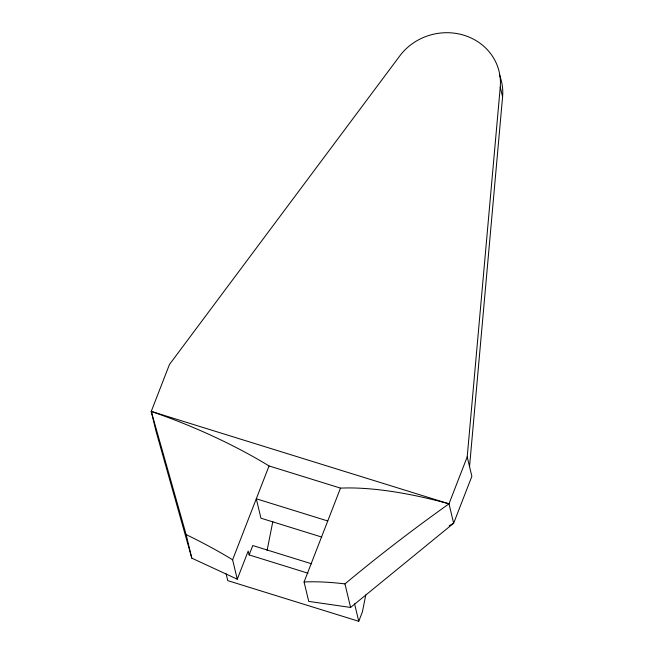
<?xml version="1.0" encoding="UTF-8"?>
<svg xmlns="http://www.w3.org/2000/svg" width="654" height="654" viewBox="0 0 654 654"><rect width="100%" height="100%" fill="white"/><g stroke="black" fill="none" stroke-linecap="round" stroke-linejoin="round"><path stroke-width="0.98" d="M467.209 456.901L471.869 476.316L453.647 523.241L350.601 607.452L308.729 601.386L304.069 581.97A210.89 66.765 21.2 0 1 344.413 583.834L344.952 583.908C378.543 555.843 413.336 529.225 448.987 503.825L467.209 456.901L500.253 87.072A55.704 51.609 -13.5 0 0 464.078 35.283A55.704 51.609 -13.5 0 0 399.798 55.892L169.46 364.474L151.246 411.407L155.905 430.814L191.802 558.156L237.271 579.207L248.201 551.044L249.133 554.927L308.042 573.215M469.539 466.613L502.583 96.776A55.704 51.609 -13.5 0 0 499.403 74.76M267.094 550.496L272.824 521.5M365.758 594.919L362.398 611.915L358.76 621.3L227.747 580.629L226.121 573.836M237.271 579.207L232.611 559.791L269.047 465.942L340.505 488.121A210.89 66.765 21.2 0 1 448.987 503.825L453.647 523.241L449.233 525.751M249.133 554.927L252.779 545.542L311.68 563.83M304.069 581.97L340.505 488.121M191.802 558.156L186.153 534.612L151.246 411.407L448.987 503.825M327.752 520.968L256.294 498.789L260.954 518.197L321.793 537.081M186.153 534.612L186.733 534.89A210.89 66.765 21.2 0 1 232.611 559.791M500.253 87.072L502.583 96.776M354.566 603.83L358.76 621.3M344.952 583.908L350.601 607.452M151.246 411.407A210.89 66.765 21.2 0 1 269.047 465.942"/></g></svg>
